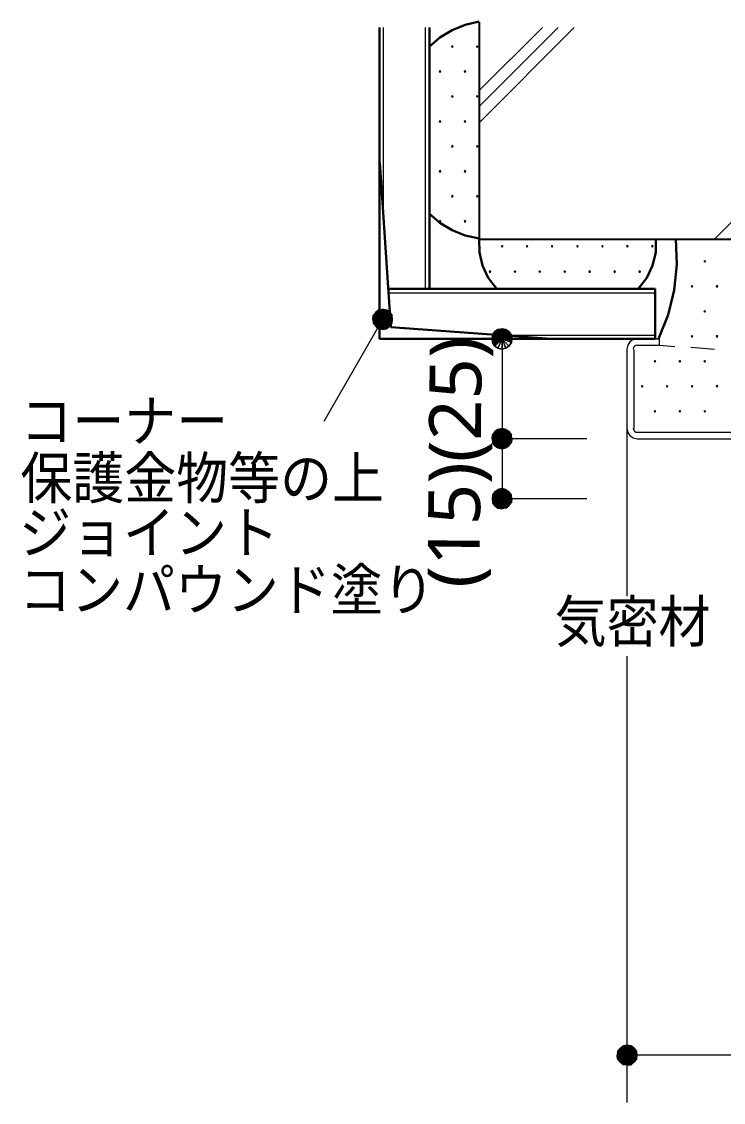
# Model space of a CAD drawing. Header units: millimetres. Extents: x 0 to 420, y 0 to 297.
# Drawn here: x 112.4 to 147.5, y 99.7 to 153.7 of the extents above; entities that cross this region are included whole.
import ezdxf
from ezdxf.enums import TextEntityAlignment as Align

# ---------------------------------------------------------------- set-up
doc = ezdxf.new("R2010")
doc.units = ezdxf.units.MM
doc.styles.add('kst32b', font='NotoSansJP-Variable.ttf')

msp = doc.modelspace()

# ---------------------------------------------------------------- hatches: boundary and pattern name
for points in [[(133.921, 152.527), (133.9, 152.506), (133.879, 152.485), (133.9, 152.463), (133.921, 152.442), (133.943, 152.463), (133.964, 152.485), (133.943, 152.506), (133.921, 152.527)], [(135.17, 152.527), (135.149, 152.506), (135.128, 152.485), (135.149, 152.463), (135.17, 152.442), (135.192, 152.463), (135.213, 152.485), (135.192, 152.506), (135.17, 152.527)], [(133.308, 151.278), (133.287, 151.257), (133.265, 151.236), (133.287, 151.215), (133.308, 151.193), (133.329, 151.215), (133.35, 151.236), (133.329, 151.257), (133.308, 151.278)], [(134.557, 151.278), (134.535, 151.257), (134.514, 151.236), (134.535, 151.215), (134.557, 151.193), (134.578, 151.215), (134.599, 151.236), (134.578, 151.257), (134.557, 151.278)], [(133.921, 150.029), (133.9, 150.008), (133.879, 149.987), (133.9, 149.966), (133.921, 149.945), (133.943, 149.966), (133.964, 149.987), (133.943, 150.008), (133.921, 150.029)], [(135.17, 150.029), (135.149, 150.008), (135.128, 149.987), (135.149, 149.966), (135.17, 149.945), (135.192, 149.966), (135.213, 149.987), (135.192, 150.008), (135.17, 150.029)], [(133.308, 148.78), (133.287, 148.759), (133.265, 148.738), (133.287, 148.717), (133.308, 148.696), (133.329, 148.717), (133.35, 148.738), (133.329, 148.759), (133.308, 148.78)], [(134.557, 148.78), (134.535, 148.759), (134.514, 148.738), (134.535, 148.717), (134.557, 148.696), (134.578, 148.717), (134.599, 148.738), (134.578, 148.759), (134.557, 148.78)], [(133.921, 147.532), (133.9, 147.51), (133.879, 147.489), (133.9, 147.468), (133.921, 147.447), (133.943, 147.468), (133.964, 147.489), (133.943, 147.51), (133.921, 147.532)], [(135.17, 147.532), (135.149, 147.51), (135.128, 147.489), (135.149, 147.468), (135.17, 147.447), (135.192, 147.468), (135.213, 147.489), (135.192, 147.51), (135.17, 147.532)], [(133.308, 146.283), (133.287, 146.262), (133.265, 146.24), (133.287, 146.219), (133.308, 146.198), (133.329, 146.219), (133.35, 146.24), (133.329, 146.262), (133.308, 146.283)], [(134.557, 146.283), (134.535, 146.262), (134.514, 146.24), (134.535, 146.219), (134.557, 146.198), (134.578, 146.219), (134.599, 146.24), (134.578, 146.262), (134.557, 146.283)], [(133.921, 145.034), (133.9, 145.013), (133.879, 144.992), (133.9, 144.971), (133.921, 144.949), (133.943, 144.971), (133.964, 144.992), (133.943, 145.013), (133.921, 145.034)], [(135.17, 145.034), (135.149, 145.013), (135.128, 144.992), (135.149, 144.971), (135.17, 144.949), (135.192, 144.971), (135.213, 144.992), (135.192, 145.013), (135.17, 145.034)], [(133.308, 143.785), (133.287, 143.764), (133.265, 143.743), (133.287, 143.722), (133.308, 143.7), (133.329, 143.722), (133.35, 143.743), (133.329, 143.764), (133.308, 143.785)], [(134.557, 143.785), (134.535, 143.764), (134.514, 143.743), (134.535, 143.722), (134.557, 143.7), (134.578, 143.722), (134.599, 143.743), (134.578, 143.764), (134.557, 143.785)], [(136.419, 142.536), (136.398, 142.515), (136.377, 142.494), (136.398, 142.473), (136.419, 142.452), (136.44, 142.473), (136.462, 142.494), (136.44, 142.515), (136.419, 142.536)], [(137.668, 142.536), (137.647, 142.515), (137.626, 142.494), (137.647, 142.473), (137.668, 142.452), (137.689, 142.473), (137.71, 142.494), (137.689, 142.515), (137.668, 142.536)], [(138.917, 142.536), (138.896, 142.515), (138.875, 142.494), (138.896, 142.473), (138.917, 142.452), (138.938, 142.473), (138.959, 142.494), (138.938, 142.515), (138.917, 142.536)], [(140.187, 142.536), (140.166, 142.515), (140.145, 142.494), (140.166, 142.473), (140.187, 142.452), (140.208, 142.473), (140.229, 142.494), (140.208, 142.515), (140.187, 142.536)], [(141.436, 142.536), (141.415, 142.515), (141.393, 142.494), (141.415, 142.473), (141.436, 142.452), (141.457, 142.473), (141.478, 142.494), (141.457, 142.515), (141.436, 142.536)], [(142.685, 142.536), (142.663, 142.515), (142.642, 142.494), (142.663, 142.473), (142.685, 142.452), (142.706, 142.473), (142.727, 142.494), (142.706, 142.515), (142.685, 142.536)], [(143.933, 142.536), (143.912, 142.515), (143.891, 142.494), (143.912, 142.473), (143.933, 142.452), (143.954, 142.473), (143.976, 142.494), (143.954, 142.515), (143.933, 142.536)], [(146.558, 141.774), (146.537, 141.753), (146.516, 141.732), (146.537, 141.711), (146.558, 141.69), (146.579, 141.711), (146.6, 141.732), (146.579, 141.753), (146.558, 141.774)], [(135.805, 141.266), (135.784, 141.245), (135.763, 141.224), (135.784, 141.203), (135.805, 141.182), (135.827, 141.203), (135.848, 141.224), (135.827, 141.245), (135.805, 141.266)], [(137.054, 141.266), (137.033, 141.245), (137.012, 141.224), (137.033, 141.203), (137.054, 141.182), (137.075, 141.203), (137.096, 141.224), (137.075, 141.245), (137.054, 141.266)], [(138.303, 141.266), (138.282, 141.245), (138.261, 141.224), (138.282, 141.203), (138.303, 141.182), (138.324, 141.203), (138.345, 141.224), (138.324, 141.245), (138.303, 141.266)], [(139.552, 141.266), (139.531, 141.245), (139.51, 141.224), (139.531, 141.203), (139.552, 141.182), (139.573, 141.203), (139.594, 141.224), (139.573, 141.245), (139.552, 141.266)], [(140.801, 141.266), (140.779, 141.245), (140.758, 141.224), (140.779, 141.203), (140.801, 141.182), (140.822, 141.203), (140.843, 141.224), (140.822, 141.245), (140.801, 141.266)], [(142.05, 141.266), (142.028, 141.245), (142.007, 141.224), (142.028, 141.203), (142.05, 141.182), (142.071, 141.203), (142.092, 141.224), (142.071, 141.245), (142.05, 141.266)], [(143.298, 141.266), (143.277, 141.245), (143.256, 141.224), (143.277, 141.203), (143.298, 141.182), (143.32, 141.203), (143.341, 141.224), (143.32, 141.245), (143.298, 141.266)], [(145.923, 140.525), (145.902, 140.504), (145.881, 140.483), (145.902, 140.462), (145.923, 140.441), (145.944, 140.462), (145.965, 140.483), (145.944, 140.504), (145.923, 140.525)], [(147.172, 140.525), (147.151, 140.504), (147.129, 140.483), (147.151, 140.462), (147.172, 140.441), (147.193, 140.462), (147.214, 140.483), (147.193, 140.504), (147.172, 140.525)], [(146.558, 139.277), (146.537, 139.255), (146.516, 139.234), (146.537, 139.213), (146.558, 139.192), (146.579, 139.213), (146.6, 139.234), (146.579, 139.255), (146.558, 139.277)], [(130.916, 138.642), (130.937, 138.832), (130.429, 138.832), (130.916, 138.642)], [(145.923, 138.028), (145.902, 138.007), (145.881, 137.985), (145.902, 137.964), (145.923, 137.943), (145.944, 137.964), (145.965, 137.985), (145.944, 138.007), (145.923, 138.028)], [(147.172, 138.028), (147.151, 138.007), (147.129, 137.985), (147.151, 137.964), (147.172, 137.943), (147.193, 137.964), (147.214, 137.985), (147.193, 138.007), (147.172, 138.028)], [(136.885, 137.668), (136.906, 137.858), (136.419, 137.858), (136.885, 137.668)], [(144.06, 136.779), (144.039, 136.758), (144.018, 136.737), (144.039, 136.715), (144.06, 136.694), (144.082, 136.715), (144.103, 136.737), (144.082, 136.758), (144.06, 136.779)], [(145.309, 136.779), (145.288, 136.758), (145.267, 136.737), (145.288, 136.715), (145.309, 136.694), (145.33, 136.715), (145.352, 136.737), (145.33, 136.758), (145.309, 136.779)], [(146.558, 136.779), (146.537, 136.758), (146.516, 136.737), (146.537, 136.715), (146.558, 136.694), (146.579, 136.715), (146.6, 136.737), (146.579, 136.758), (146.558, 136.779)], [(143.425, 135.53), (143.404, 135.509), (143.383, 135.488), (143.404, 135.467), (143.425, 135.446), (143.446, 135.467), (143.468, 135.488), (143.446, 135.509), (143.425, 135.53)], [(144.674, 135.53), (144.653, 135.509), (144.632, 135.488), (144.653, 135.467), (144.674, 135.446), (144.695, 135.467), (144.717, 135.488), (144.695, 135.509), (144.674, 135.53)], [(145.923, 135.53), (145.902, 135.509), (145.881, 135.488), (145.902, 135.467), (145.923, 135.446), (145.944, 135.467), (145.965, 135.488), (145.944, 135.509), (145.923, 135.53)], [(147.172, 135.53), (147.151, 135.509), (147.129, 135.488), (147.151, 135.467), (147.172, 135.446), (147.193, 135.467), (147.214, 135.488), (147.193, 135.509), (147.172, 135.53)], [(144.06, 134.281), (144.039, 134.26), (144.018, 134.239), (144.039, 134.218), (144.06, 134.197), (144.082, 134.218), (144.103, 134.239), (144.082, 134.26), (144.06, 134.281)], [(145.309, 134.281), (145.288, 134.26), (145.267, 134.239), (145.288, 134.218), (145.309, 134.197), (145.33, 134.218), (145.352, 134.239), (145.33, 134.26), (145.309, 134.281)], [(146.558, 134.281), (146.537, 134.26), (146.516, 134.239), (146.537, 134.218), (146.558, 134.197), (146.579, 134.218), (146.6, 134.239), (146.579, 134.26), (146.558, 134.281)], [(135.932, 133.054), (135.911, 132.863), (136.419, 132.863), (135.932, 133.054)], [(136.885, 132.673), (136.906, 132.863), (136.419, 132.863), (136.885, 132.673)], [(135.932, 130.048), (135.911, 129.858), (136.419, 129.858), (135.932, 130.048)], [(142.875, 102.489), (142.663, 102.51), (142.663, 102.023), (142.875, 102.489)]]:
    msp.add_hatch(color=7).paths.add_polyline_path(points)
h = msp.add_hatch(color=7)
h.paths.add_polyline_path([(130.09, 139.192), (129.963, 139.023), (130.429, 138.832), (130.09, 139.192)])
h.paths.add_polyline_path([(129.963, 139.023), (130.429, 138.832), (129.942, 138.832), (129.963, 139.023)])
h.paths.add_polyline_path([(130.429, 138.832), (129.942, 138.832), (129.963, 138.642), (130.429, 138.832)])
h = msp.add_hatch(color=7)
h.paths.add_polyline_path([(130.641, 139.298), (130.429, 139.34), (130.429, 138.832), (130.641, 139.298)])
h.paths.add_polyline_path([(130.429, 139.34), (130.429, 138.832), (130.238, 139.298), (130.429, 139.34)])
h.paths.add_polyline_path([(130.429, 138.832), (130.238, 139.298), (130.09, 139.192), (130.429, 138.832)])
h = msp.add_hatch(color=7)
h.paths.add_polyline_path([(130.937, 138.832), (130.916, 139.023), (130.429, 138.832), (130.937, 138.832)])
h.paths.add_polyline_path([(130.916, 139.023), (130.429, 138.832), (130.789, 139.192), (130.916, 139.023)])
h.paths.add_polyline_path([(130.429, 138.832), (130.789, 139.192), (130.641, 139.298), (130.429, 138.832)])
h = msp.add_hatch(color=7)
h.paths.add_polyline_path([(129.963, 138.642), (130.09, 138.472), (130.429, 138.832), (129.963, 138.642)])
h.paths.add_polyline_path([(130.09, 138.472), (130.429, 138.832), (130.238, 138.367), (130.09, 138.472)])
h.paths.add_polyline_path([(130.429, 138.832), (130.238, 138.367), (130.429, 138.324), (130.429, 138.832)])
h = msp.add_hatch(color=7)
h.paths.add_polyline_path([(130.429, 138.324), (130.641, 138.367), (130.429, 138.832), (130.429, 138.324)])
h.paths.add_polyline_path([(130.641, 138.367), (130.429, 138.832), (130.789, 138.472), (130.641, 138.367)])
h.paths.add_polyline_path([(130.429, 138.832), (130.789, 138.472), (130.916, 138.642), (130.429, 138.832)])
h = msp.add_hatch(color=7)
h.paths.add_polyline_path([(136.208, 138.324), (136.059, 138.218), (136.419, 137.858), (136.208, 138.324)])
h.paths.add_polyline_path([(136.059, 138.218), (136.419, 137.858), (135.932, 138.049), (136.059, 138.218)])
h.paths.add_polyline_path([(136.419, 137.858), (135.932, 138.049), (135.911, 137.858), (136.419, 137.858)])
h = msp.add_hatch(color=7)
h.paths.add_polyline_path([(136.059, 138.218), (135.932, 138.049), (136.419, 137.858), (136.059, 138.218)])
h.paths.add_polyline_path([(135.932, 138.049), (136.419, 137.858), (135.911, 137.858), (135.932, 138.049)])
h.paths.add_polyline_path([(136.419, 137.858), (135.911, 137.858), (135.932, 137.668), (136.419, 137.858)])
h = msp.add_hatch(color=7)
h.paths.add_polyline_path([(136.059, 138.218), (135.932, 138.049), (136.419, 137.858), (136.059, 138.218)])
h.paths.add_polyline_path([(135.932, 138.049), (136.419, 137.858), (135.911, 137.858), (135.932, 138.049)])
h.paths.add_polyline_path([(136.419, 137.858), (135.911, 137.858), (135.932, 137.668), (136.419, 137.858)])
h = msp.add_hatch(color=7)
h.paths.add_polyline_path([(135.932, 138.049), (135.911, 137.858), (136.419, 137.858), (135.932, 138.049)])
h.paths.add_polyline_path([(135.911, 137.858), (136.419, 137.858), (135.932, 137.668), (135.911, 137.858)])
h.paths.add_polyline_path([(136.419, 137.858), (135.932, 137.668), (136.059, 137.499), (136.419, 137.858)])
h = msp.add_hatch(color=7)
h.paths.add_polyline_path([(136.419, 138.367), (136.208, 138.324), (136.419, 137.858), (136.419, 138.367)])
h.paths.add_polyline_path([(136.208, 138.324), (136.419, 137.858), (136.059, 138.218), (136.208, 138.324)])
h.paths.add_polyline_path([(136.419, 137.858), (136.059, 138.218), (135.932, 138.049), (136.419, 137.858)])
h = msp.add_hatch(color=7)
h.paths.add_polyline_path([(136.61, 138.324), (136.419, 138.367), (136.419, 137.858), (136.61, 138.324)])
h.paths.add_polyline_path([(136.419, 138.367), (136.419, 137.858), (136.208, 138.324), (136.419, 138.367)])
h.paths.add_polyline_path([(136.419, 137.858), (136.208, 138.324), (136.059, 138.218), (136.419, 137.858)])
h = msp.add_hatch(color=7)
h.paths.add_polyline_path([(136.61, 138.324), (136.419, 138.367), (136.419, 137.858), (136.61, 138.324)])
h.paths.add_polyline_path([(136.419, 138.367), (136.419, 137.858), (136.208, 138.324), (136.419, 138.367)])
h.paths.add_polyline_path([(136.419, 137.858), (136.208, 138.324), (136.059, 138.218), (136.419, 137.858)])
h = msp.add_hatch(color=7)
h.paths.add_polyline_path([(136.758, 138.218), (136.61, 138.324), (136.419, 137.858), (136.758, 138.218)])
h.paths.add_polyline_path([(136.61, 138.324), (136.419, 137.858), (136.419, 138.367), (136.61, 138.324)])
h.paths.add_polyline_path([(136.419, 137.858), (136.419, 138.367), (136.208, 138.324), (136.419, 137.858)])
h = msp.add_hatch(color=7)
h.paths.add_polyline_path([(136.885, 138.049), (136.758, 138.218), (136.419, 137.858), (136.885, 138.049)])
h.paths.add_polyline_path([(136.758, 138.218), (136.419, 137.858), (136.61, 138.324), (136.758, 138.218)])
h.paths.add_polyline_path([(136.419, 137.858), (136.61, 138.324), (136.419, 138.367), (136.419, 137.858)])
h = msp.add_hatch(color=7)
h.paths.add_polyline_path([(136.906, 137.858), (136.885, 138.049), (136.419, 137.858), (136.906, 137.858)])
h.paths.add_polyline_path([(136.885, 138.049), (136.419, 137.858), (136.758, 138.218), (136.885, 138.049)])
h.paths.add_polyline_path([(136.419, 137.858), (136.758, 138.218), (136.61, 138.324), (136.419, 137.858)])
h = msp.add_hatch(color=7)
h.paths.add_polyline_path([(136.906, 137.858), (136.885, 138.049), (136.419, 137.858), (136.906, 137.858)])
h.paths.add_polyline_path([(136.885, 138.049), (136.419, 137.858), (136.758, 138.218), (136.885, 138.049)])
h.paths.add_polyline_path([(136.419, 137.858), (136.758, 138.218), (136.61, 138.324), (136.419, 137.858)])
h = msp.add_hatch(color=7)
h.paths.add_polyline_path([(136.885, 137.668), (136.906, 137.858), (136.419, 137.858), (136.885, 137.668)])
h.paths.add_polyline_path([(136.906, 137.858), (136.419, 137.858), (136.885, 138.049), (136.906, 137.858)])
h.paths.add_polyline_path([(136.419, 137.858), (136.885, 138.049), (136.758, 138.218), (136.419, 137.858)])
h = msp.add_hatch(color=7)
h.paths.add_polyline_path([(136.758, 137.499), (136.885, 137.668), (136.419, 137.858), (136.758, 137.499)])
h.paths.add_polyline_path([(136.885, 137.668), (136.419, 137.858), (136.906, 137.858), (136.885, 137.668)])
h.paths.add_polyline_path([(136.419, 137.858), (136.906, 137.858), (136.885, 138.049), (136.419, 137.858)])
h = msp.add_hatch(color=7)
h.paths.add_polyline_path([(135.911, 137.858), (135.932, 137.668), (136.419, 137.858), (135.911, 137.858)])
h.paths.add_polyline_path([(135.932, 137.668), (136.419, 137.858), (136.059, 137.499), (135.932, 137.668)])
h.paths.add_polyline_path([(136.419, 137.858), (136.059, 137.499), (136.208, 137.393), (136.419, 137.858)])
h = msp.add_hatch(color=7)
h.paths.add_polyline_path([(135.932, 137.668), (136.059, 137.499), (136.419, 137.858), (135.932, 137.668)])
h.paths.add_polyline_path([(136.059, 137.499), (136.419, 137.858), (136.208, 137.393), (136.059, 137.499)])
h.paths.add_polyline_path([(136.419, 137.858), (136.208, 137.393), (136.419, 137.35), (136.419, 137.858)])
h = msp.add_hatch(color=7)
h.paths.add_polyline_path([(135.932, 137.668), (136.059, 137.499), (136.419, 137.858), (135.932, 137.668)])
h.paths.add_polyline_path([(136.059, 137.499), (136.419, 137.858), (136.208, 137.393), (136.059, 137.499)])
h.paths.add_polyline_path([(136.419, 137.858), (136.208, 137.393), (136.419, 137.35), (136.419, 137.858)])
h = msp.add_hatch(color=7)
h.paths.add_polyline_path([(136.059, 137.499), (136.208, 137.393), (136.419, 137.858), (136.059, 137.499)])
h.paths.add_polyline_path([(136.208, 137.393), (136.419, 137.858), (136.419, 137.35), (136.208, 137.393)])
h.paths.add_polyline_path([(136.419, 137.858), (136.419, 137.35), (136.61, 137.393), (136.419, 137.858)])
h = msp.add_hatch(color=7)
h.paths.add_polyline_path([(136.208, 137.393), (136.419, 137.35), (136.419, 137.858), (136.208, 137.393)])
h.paths.add_polyline_path([(136.419, 137.35), (136.419, 137.858), (136.61, 137.393), (136.419, 137.35)])
h.paths.add_polyline_path([(136.419, 137.858), (136.61, 137.393), (136.758, 137.499), (136.419, 137.858)])
h = msp.add_hatch(color=7)
h.paths.add_polyline_path([(136.61, 137.393), (136.758, 137.499), (136.419, 137.858), (136.61, 137.393)])
h.paths.add_polyline_path([(136.758, 137.499), (136.419, 137.858), (136.885, 137.668), (136.758, 137.499)])
h.paths.add_polyline_path([(136.419, 137.858), (136.885, 137.668), (136.906, 137.858), (136.419, 137.858)])
h = msp.add_hatch(color=7)
h.paths.add_polyline_path([(136.419, 137.35), (136.61, 137.393), (136.419, 137.858), (136.419, 137.35)])
h.paths.add_polyline_path([(136.61, 137.393), (136.419, 137.858), (136.758, 137.499), (136.61, 137.393)])
h.paths.add_polyline_path([(136.419, 137.858), (136.758, 137.499), (136.885, 137.668), (136.419, 137.858)])
h = msp.add_hatch(color=7)
h.paths.add_polyline_path([(136.419, 137.35), (136.61, 137.393), (136.419, 137.858), (136.419, 137.35)])
h.paths.add_polyline_path([(136.61, 137.393), (136.419, 137.858), (136.758, 137.499), (136.61, 137.393)])
h.paths.add_polyline_path([(136.419, 137.858), (136.758, 137.499), (136.885, 137.668), (136.419, 137.858)])
h = msp.add_hatch(color=7)
h.paths.add_polyline_path([(136.059, 133.223), (135.932, 133.054), (136.419, 132.863), (136.059, 133.223)])
h.paths.add_polyline_path([(135.932, 133.054), (136.419, 132.863), (135.911, 132.863), (135.932, 133.054)])
h.paths.add_polyline_path([(136.419, 132.863), (135.911, 132.863), (135.932, 132.673), (136.419, 132.863)])
h = msp.add_hatch(color=7)
h.paths.add_polyline_path([(136.419, 133.371), (136.208, 133.329), (136.419, 132.863), (136.419, 133.371)])
h.paths.add_polyline_path([(136.208, 133.329), (136.419, 132.863), (136.059, 133.223), (136.208, 133.329)])
h.paths.add_polyline_path([(136.419, 132.863), (136.059, 133.223), (135.932, 133.054), (136.419, 132.863)])
h = msp.add_hatch(color=7)
h.paths.add_polyline_path([(136.61, 133.329), (136.419, 133.371), (136.419, 132.863), (136.61, 133.329)])
h.paths.add_polyline_path([(136.419, 133.371), (136.419, 132.863), (136.208, 133.329), (136.419, 133.371)])
h.paths.add_polyline_path([(136.419, 132.863), (136.208, 133.329), (136.059, 133.223), (136.419, 132.863)])
h = msp.add_hatch(color=7)
h.paths.add_polyline_path([(136.885, 133.054), (136.758, 133.223), (136.419, 132.863), (136.885, 133.054)])
h.paths.add_polyline_path([(136.758, 133.223), (136.419, 132.863), (136.61, 133.329), (136.758, 133.223)])
h.paths.add_polyline_path([(136.419, 132.863), (136.61, 133.329), (136.419, 133.371), (136.419, 132.863)])
h = msp.add_hatch(color=7)
h.paths.add_polyline_path([(136.906, 132.863), (136.885, 133.054), (136.419, 132.863), (136.906, 132.863)])
h.paths.add_polyline_path([(136.885, 133.054), (136.419, 132.863), (136.758, 133.223), (136.885, 133.054)])
h.paths.add_polyline_path([(136.419, 132.863), (136.758, 133.223), (136.61, 133.329), (136.419, 132.863)])
h = msp.add_hatch(color=7)
h.paths.add_polyline_path([(136.758, 132.503), (136.885, 132.673), (136.419, 132.863), (136.758, 132.503)])
h.paths.add_polyline_path([(136.885, 132.673), (136.419, 132.863), (136.906, 132.863), (136.885, 132.673)])
h.paths.add_polyline_path([(136.419, 132.863), (136.906, 132.863), (136.885, 133.054), (136.419, 132.863)])
h = msp.add_hatch(color=7)
h.paths.add_polyline_path([(135.911, 132.863), (135.932, 132.673), (136.419, 132.863), (135.911, 132.863)])
h.paths.add_polyline_path([(135.932, 132.673), (136.419, 132.863), (136.059, 132.503), (135.932, 132.673)])
h.paths.add_polyline_path([(136.419, 132.863), (136.059, 132.503), (136.208, 132.397), (136.419, 132.863)])
h = msp.add_hatch(color=7)
h.paths.add_polyline_path([(135.932, 132.673), (136.059, 132.503), (136.419, 132.863), (135.932, 132.673)])
h.paths.add_polyline_path([(136.059, 132.503), (136.419, 132.863), (136.208, 132.397), (136.059, 132.503)])
h.paths.add_polyline_path([(136.419, 132.863), (136.208, 132.397), (136.419, 132.355), (136.419, 132.863)])
h = msp.add_hatch(color=7)
h.paths.add_polyline_path([(136.208, 132.397), (136.419, 132.355), (136.419, 132.863), (136.208, 132.397)])
h.paths.add_polyline_path([(136.419, 132.355), (136.419, 132.863), (136.61, 132.397), (136.419, 132.355)])
h.paths.add_polyline_path([(136.419, 132.863), (136.61, 132.397), (136.758, 132.503), (136.419, 132.863)])
h = msp.add_hatch(color=7)
h.paths.add_polyline_path([(136.419, 132.355), (136.61, 132.397), (136.419, 132.863), (136.419, 132.355)])
h.paths.add_polyline_path([(136.61, 132.397), (136.419, 132.863), (136.758, 132.503), (136.61, 132.397)])
h.paths.add_polyline_path([(136.419, 132.863), (136.758, 132.503), (136.885, 132.673), (136.419, 132.863)])
h = msp.add_hatch(color=7)
h.paths.add_polyline_path([(136.419, 130.365), (136.208, 130.323), (136.419, 129.858), (136.419, 130.365)])
h.paths.add_polyline_path([(136.208, 130.323), (136.419, 129.858), (136.059, 130.217), (136.208, 130.323)])
h.paths.add_polyline_path([(136.419, 129.858), (136.059, 130.217), (135.932, 130.048), (136.419, 129.858)])
h = msp.add_hatch(color=7)
h.paths.add_polyline_path([(136.885, 130.048), (136.758, 130.217), (136.419, 129.858), (136.885, 130.048)])
h.paths.add_polyline_path([(136.758, 130.217), (136.419, 129.858), (136.61, 130.323), (136.758, 130.217)])
h.paths.add_polyline_path([(136.419, 129.858), (136.61, 130.323), (136.419, 130.365), (136.419, 129.858)])
h = msp.add_hatch(color=7)
h.paths.add_polyline_path([(135.911, 129.858), (135.932, 129.667), (136.419, 129.858), (135.911, 129.858)])
h.paths.add_polyline_path([(135.932, 129.667), (136.419, 129.858), (136.059, 129.498), (135.932, 129.667)])
h.paths.add_polyline_path([(136.419, 129.858), (136.059, 129.498), (136.208, 129.392), (136.419, 129.858)])
h = msp.add_hatch(color=7)
h.paths.add_polyline_path([(136.208, 129.392), (136.419, 129.35), (136.419, 129.858), (136.208, 129.392)])
h.paths.add_polyline_path([(136.419, 129.35), (136.419, 129.858), (136.61, 129.392), (136.419, 129.35)])
h.paths.add_polyline_path([(136.419, 129.858), (136.61, 129.392), (136.758, 129.498), (136.419, 129.858)])
h = msp.add_hatch(color=7)
h.paths.add_polyline_path([(136.758, 129.498), (136.885, 129.667), (136.419, 129.858), (136.758, 129.498)])
h.paths.add_polyline_path([(136.885, 129.667), (136.419, 129.858), (136.906, 129.858), (136.885, 129.667)])
h.paths.add_polyline_path([(136.419, 129.858), (136.906, 129.858), (136.885, 130.048), (136.419, 129.858)])
h = msp.add_hatch(color=7)
h.paths.add_polyline_path([(142.198, 102.214), (142.177, 102.023), (142.663, 102.023), (142.198, 102.214)])
h.paths.add_polyline_path([(142.177, 102.023), (142.663, 102.023), (142.198, 101.812), (142.177, 102.023)])
h.paths.add_polyline_path([(142.663, 102.023), (142.198, 101.812), (142.325, 101.663), (142.663, 102.023)])
h = msp.add_hatch(color=7)
h.paths.add_polyline_path([(142.663, 102.51), (142.473, 102.489), (142.663, 102.023), (142.663, 102.51)])
h.paths.add_polyline_path([(142.473, 102.489), (142.663, 102.023), (142.325, 102.362), (142.473, 102.489)])
h.paths.add_polyline_path([(142.663, 102.023), (142.325, 102.362), (142.198, 102.214), (142.663, 102.023)])
h = msp.add_hatch(color=7)
h.paths.add_polyline_path([(143.171, 102.023), (143.15, 102.214), (142.663, 102.023), (143.171, 102.023)])
h.paths.add_polyline_path([(143.15, 102.214), (142.663, 102.023), (143.023, 102.362), (143.15, 102.214)])
h.paths.add_polyline_path([(142.663, 102.023), (143.023, 102.362), (142.875, 102.489), (142.663, 102.023)])
h = msp.add_hatch(color=7)
h.paths.add_polyline_path([(142.325, 101.663), (142.473, 101.537), (142.663, 102.023), (142.325, 101.663)])
h.paths.add_polyline_path([(142.473, 101.537), (142.663, 102.023), (142.663, 101.515), (142.473, 101.537)])
h.paths.add_polyline_path([(142.663, 102.023), (142.663, 101.515), (142.875, 101.537), (142.663, 102.023)])
h = msp.add_hatch(color=7)
h.paths.add_polyline_path([(142.875, 101.537), (143.023, 101.663), (142.663, 102.023), (142.875, 101.537)])
h.paths.add_polyline_path([(143.023, 101.663), (142.663, 102.023), (143.15, 101.812), (143.023, 101.663)])
h.paths.add_polyline_path([(142.663, 102.023), (143.15, 101.812), (143.171, 102.023), (142.663, 102.023)])

# ---------------------------------------------------------------- linework, layer by layer
at = {"lineweight": 30}
for points in [[(135.262, 153.732), (134.566, 153.575), (133.909, 153.309), (133.304, 152.941), (132.762, 152.477)], [(130.281, 153.437), (130.281, 137.858)], [(132.779, 153.437), (132.779, 140.356)], [(130.302, 146.664), (130.852, 138.451), (139.086, 137.837)], [(132.762, 144.131), (133.304, 143.667), (133.909, 143.299), (134.566, 143.034), (135.262, 142.876)], [(135.269, 142.869), (135.278, 142.186), (135.431, 141.528), (135.72, 140.917), (136.137, 140.376)], [(143.242, 140.376), (143.659, 140.917), (143.948, 141.528), (144.101, 142.186), (144.109, 142.869)], [(144.246, 137.865), (144.722, 139.058), (145.027, 140.301), (145.156, 141.574), (145.108, 142.858)], [(130.725, 140.356), (144.082, 140.356)], [(144.082, 137.858), (144.082, 140.356)], [(130.281, 137.858), (144.082, 137.858)]]:
    msp.add_lwpolyline(points, dxfattribs=at)
at = {"lineweight": 25}
for points in [[(135.276, 153.712), (135.276, 142.854)], [(135.276, 142.854), (159.279, 142.854)]]:
    msp.add_lwpolyline(points, dxfattribs=at)
at = {"lineweight": 13}
for points in [[(130.471, 153.437), (130.471, 144.081)], [(132.567, 153.437), (132.567, 140.356)], [(135.276, 148.675), (140.018, 153.437)], [(135.276, 149.479), (139.213, 153.437)], [(135.276, 150.283), (138.43, 153.437)], [(147.045, 142.854), (157.628, 153.437)], [(130.746, 140.166), (144.082, 140.166)], [(130.429, 138.832), (127.487, 133.731)], [(136.08, 138.049), (144.082, 138.049)], [(136.419, 137.858), (136.419, 132.863), (136.419, 129.858)], [(143.182, 137.858), (142.98, 137.818), (142.815, 137.707), (142.704, 137.542), (142.663, 137.34)], [(143.182, 137.541), (143.104, 137.525), (143.04, 137.482), (142.997, 137.418), (142.981, 137.34)], [(143.193, 137.858), (144.272, 137.858), (144.272, 137.541)], [(143.193, 137.541), (144.272, 137.541)], [(144.272, 137.541), (145.055, 137.477)], [(145.86, 137.435), (147.045, 137.35)], [(142.663, 137.329), (142.663, 133.371)], [(143.002, 137.329), (143.002, 133.371)], [(142.663, 133.382), (142.704, 133.18), (142.815, 133.015), (142.98, 132.904), (143.182, 132.863)], [(142.663, 133.371), (142.663, 124.989)], [(142.981, 133.382), (142.997, 133.303), (143.04, 133.24), (143.104, 133.196), (143.182, 133.181)], [(143.193, 133.181), (151.067, 133.181)], [(140.653, 132.863), (136.419, 132.863)], [(143.193, 132.863), (151.067, 132.863)], [(140.653, 129.858), (136.419, 129.858)], [(142.663, 121.983), (142.663, 99.653)], [(166.666, 102.023), (142.663, 102.023)]]:
    msp.add_lwpolyline(points, dxfattribs=at)
at = {"lineweight": 0}
for points in [[(133.921, 152.527), (133.9, 152.506), (133.879, 152.485), (133.9, 152.463), (133.921, 152.442), (133.943, 152.463), (133.964, 152.485), (133.943, 152.506)], [(135.17, 152.527), (135.149, 152.506), (135.128, 152.485), (135.149, 152.463), (135.17, 152.442), (135.192, 152.463), (135.213, 152.485), (135.192, 152.506)], [(133.308, 151.278), (133.287, 151.257), (133.265, 151.236), (133.287, 151.215), (133.308, 151.193), (133.329, 151.215), (133.35, 151.236), (133.329, 151.257)], [(134.557, 151.278), (134.535, 151.257), (134.514, 151.236), (134.535, 151.215), (134.557, 151.193), (134.578, 151.215), (134.599, 151.236), (134.578, 151.257)], [(133.921, 150.029), (133.9, 150.008), (133.879, 149.987), (133.9, 149.966), (133.921, 149.945), (133.943, 149.966), (133.964, 149.987), (133.943, 150.008)], [(135.17, 150.029), (135.149, 150.008), (135.128, 149.987), (135.149, 149.966), (135.17, 149.945), (135.192, 149.966), (135.213, 149.987), (135.192, 150.008)], [(133.308, 148.78), (133.287, 148.759), (133.265, 148.738), (133.287, 148.717), (133.308, 148.696), (133.329, 148.717), (133.35, 148.738), (133.329, 148.759)], [(134.557, 148.78), (134.535, 148.759), (134.514, 148.738), (134.535, 148.717), (134.557, 148.696), (134.578, 148.717), (134.599, 148.738), (134.578, 148.759)], [(133.921, 147.532), (133.9, 147.51), (133.879, 147.489), (133.9, 147.468), (133.921, 147.447), (133.943, 147.468), (133.964, 147.489), (133.943, 147.51)], [(135.17, 147.532), (135.149, 147.51), (135.128, 147.489), (135.149, 147.468), (135.17, 147.447), (135.192, 147.468), (135.213, 147.489), (135.192, 147.51)], [(133.308, 146.283), (133.287, 146.262), (133.265, 146.24), (133.287, 146.219), (133.308, 146.198), (133.329, 146.219), (133.35, 146.24), (133.329, 146.262)], [(134.557, 146.283), (134.535, 146.262), (134.514, 146.24), (134.535, 146.219), (134.557, 146.198), (134.578, 146.219), (134.599, 146.24), (134.578, 146.262)], [(133.921, 145.034), (133.9, 145.013), (133.879, 144.992), (133.9, 144.971), (133.921, 144.949), (133.943, 144.971), (133.964, 144.992), (133.943, 145.013)], [(135.17, 145.034), (135.149, 145.013), (135.128, 144.992), (135.149, 144.971), (135.17, 144.949), (135.192, 144.971), (135.213, 144.992), (135.192, 145.013)], [(133.308, 143.785), (133.287, 143.764), (133.265, 143.743), (133.287, 143.722), (133.308, 143.7), (133.329, 143.722), (133.35, 143.743), (133.329, 143.764)], [(134.557, 143.785), (134.535, 143.764), (134.514, 143.743), (134.535, 143.722), (134.557, 143.7), (134.578, 143.722), (134.599, 143.743), (134.578, 143.764)], [(136.419, 142.536), (136.398, 142.515), (136.377, 142.494), (136.398, 142.473), (136.419, 142.452), (136.44, 142.473), (136.462, 142.494), (136.44, 142.515)], [(137.668, 142.536), (137.647, 142.515), (137.626, 142.494), (137.647, 142.473), (137.668, 142.452), (137.689, 142.473), (137.71, 142.494), (137.689, 142.515)], [(138.917, 142.536), (138.896, 142.515), (138.875, 142.494), (138.896, 142.473), (138.917, 142.452), (138.938, 142.473), (138.959, 142.494), (138.938, 142.515)], [(140.187, 142.536), (140.166, 142.515), (140.145, 142.494), (140.166, 142.473), (140.187, 142.452), (140.208, 142.473), (140.229, 142.494), (140.208, 142.515)], [(141.436, 142.536), (141.415, 142.515), (141.393, 142.494), (141.415, 142.473), (141.436, 142.452), (141.457, 142.473), (141.478, 142.494), (141.457, 142.515)], [(142.685, 142.536), (142.663, 142.515), (142.642, 142.494), (142.663, 142.473), (142.685, 142.452), (142.706, 142.473), (142.727, 142.494), (142.706, 142.515)], [(143.933, 142.536), (143.912, 142.515), (143.891, 142.494), (143.912, 142.473), (143.933, 142.452), (143.954, 142.473), (143.976, 142.494), (143.954, 142.515)], [(146.558, 141.774), (146.537, 141.753), (146.516, 141.732), (146.537, 141.711), (146.558, 141.69), (146.579, 141.711), (146.6, 141.732), (146.579, 141.753)], [(135.805, 141.266), (135.784, 141.245), (135.763, 141.224), (135.784, 141.203), (135.805, 141.182), (135.827, 141.203), (135.848, 141.224), (135.827, 141.245)], [(137.054, 141.266), (137.033, 141.245), (137.012, 141.224), (137.033, 141.203), (137.054, 141.182), (137.075, 141.203), (137.096, 141.224), (137.075, 141.245)], [(138.303, 141.266), (138.282, 141.245), (138.261, 141.224), (138.282, 141.203), (138.303, 141.182), (138.324, 141.203), (138.345, 141.224), (138.324, 141.245)], [(139.552, 141.266), (139.531, 141.245), (139.51, 141.224), (139.531, 141.203), (139.552, 141.182), (139.573, 141.203), (139.594, 141.224), (139.573, 141.245)], [(140.801, 141.266), (140.779, 141.245), (140.758, 141.224), (140.779, 141.203), (140.801, 141.182), (140.822, 141.203), (140.843, 141.224), (140.822, 141.245)], [(142.05, 141.266), (142.028, 141.245), (142.007, 141.224), (142.028, 141.203), (142.05, 141.182), (142.071, 141.203), (142.092, 141.224), (142.071, 141.245)], [(143.298, 141.266), (143.277, 141.245), (143.256, 141.224), (143.277, 141.203), (143.298, 141.182), (143.32, 141.203), (143.341, 141.224), (143.32, 141.245)], [(145.923, 140.525), (145.902, 140.504), (145.881, 140.483), (145.902, 140.462), (145.923, 140.441), (145.944, 140.462), (145.965, 140.483), (145.944, 140.504)], [(147.172, 140.525), (147.151, 140.504), (147.129, 140.483), (147.151, 140.462), (147.172, 140.441), (147.193, 140.462), (147.214, 140.483), (147.193, 140.504)], [(129.963, 139.023), (130.429, 138.832), (129.942, 138.832)], [(130.09, 139.192), (129.963, 139.023), (130.429, 138.832)], [(130.429, 138.832), (130.238, 139.298), (130.09, 139.192)], [(130.429, 139.34), (130.429, 138.832), (130.238, 139.298)], [(130.641, 139.298), (130.429, 139.34), (130.429, 138.832)], [(130.429, 138.832), (130.789, 139.192), (130.641, 139.298)], [(130.916, 139.023), (130.429, 138.832), (130.789, 139.192)], [(130.937, 138.832), (130.916, 139.023), (130.429, 138.832)], [(146.558, 139.277), (146.537, 139.255), (146.516, 139.234), (146.537, 139.213), (146.558, 139.192), (146.579, 139.213), (146.6, 139.234), (146.579, 139.255)], [(130.429, 138.832), (129.942, 138.832), (129.963, 138.642)], [(129.963, 138.642), (130.09, 138.472), (130.429, 138.832)], [(130.09, 138.472), (130.429, 138.832), (130.238, 138.367)], [(130.429, 138.832), (130.238, 138.367), (130.429, 138.324)], [(130.429, 138.324), (130.641, 138.367), (130.429, 138.832)], [(130.641, 138.367), (130.429, 138.832), (130.789, 138.472)], [(130.429, 138.832), (130.789, 138.472), (130.916, 138.642)], [(130.916, 138.642), (130.937, 138.832), (130.429, 138.832)], [(135.932, 138.049), (135.911, 137.858), (136.419, 137.858)], [(135.932, 138.049), (136.419, 137.858), (135.911, 137.858)], [(136.419, 137.858), (135.932, 138.049), (135.911, 137.858)], [(135.932, 138.049), (136.419, 137.858), (135.911, 137.858)], [(136.419, 137.858), (136.059, 138.218), (135.932, 138.049)], [(136.059, 138.218), (135.932, 138.049), (136.419, 137.858)], [(136.059, 138.218), (136.419, 137.858), (135.932, 138.049)], [(136.059, 138.218), (135.932, 138.049), (136.419, 137.858)], [(136.208, 138.324), (136.419, 137.858), (136.059, 138.218)], [(136.419, 137.858), (136.208, 138.324), (136.059, 138.218)], [(136.208, 138.324), (136.059, 138.218), (136.419, 137.858)], [(136.419, 137.858), (136.208, 138.324), (136.059, 138.218)], [(136.419, 138.367), (136.208, 138.324), (136.419, 137.858)], [(136.419, 138.367), (136.419, 137.858), (136.208, 138.324)], [(136.419, 137.858), (136.419, 138.367), (136.208, 138.324)], [(136.419, 138.367), (136.419, 137.858), (136.208, 138.324)], [(136.419, 137.858), (136.61, 138.324), (136.419, 138.367)], [(136.61, 138.324), (136.419, 138.367), (136.419, 137.858)], [(136.61, 138.324), (136.419, 137.858), (136.419, 138.367)], [(136.61, 138.324), (136.419, 138.367), (136.419, 137.858)], [(136.758, 138.218), (136.419, 137.858), (136.61, 138.324)], [(136.419, 137.858), (136.758, 138.218), (136.61, 138.324)], [(136.758, 138.218), (136.61, 138.324), (136.419, 137.858)], [(136.419, 137.858), (136.758, 138.218), (136.61, 138.324)], [(136.885, 138.049), (136.758, 138.218), (136.419, 137.858)], [(136.885, 138.049), (136.419, 137.858), (136.758, 138.218)], [(136.419, 137.858), (136.885, 138.049), (136.758, 138.218)], [(136.885, 138.049), (136.419, 137.858), (136.758, 138.218)], [(136.419, 137.858), (136.906, 137.858), (136.885, 138.049)], [(136.906, 137.858), (136.885, 138.049), (136.419, 137.858)], [(136.906, 137.858), (136.419, 137.858), (136.885, 138.049)], [(136.906, 137.858), (136.885, 138.049), (136.419, 137.858)], [(145.923, 138.028), (145.902, 138.007), (145.881, 137.985), (145.902, 137.964), (145.923, 137.943), (145.944, 137.964), (145.965, 137.985), (145.944, 138.007)], [(147.172, 138.028), (147.151, 138.007), (147.129, 137.985), (147.151, 137.964), (147.172, 137.943), (147.193, 137.964), (147.214, 137.985), (147.193, 138.007)], [(135.911, 137.858), (135.932, 137.668), (136.419, 137.858)], [(135.911, 137.858), (136.419, 137.858), (135.932, 137.668)], [(136.419, 137.858), (135.911, 137.858), (135.932, 137.668)], [(136.419, 137.858), (135.911, 137.858), (135.932, 137.668)], [(135.932, 137.668), (136.419, 137.858), (136.059, 137.499)], [(136.419, 137.858), (135.932, 137.668), (136.059, 137.499)], [(135.932, 137.668), (136.059, 137.499), (136.419, 137.858)], [(135.932, 137.668), (136.059, 137.499), (136.419, 137.858)], [(136.419, 137.858), (136.059, 137.499), (136.208, 137.393)], [(136.059, 137.499), (136.208, 137.393), (136.419, 137.858)], [(136.059, 137.499), (136.419, 137.858), (136.208, 137.393)], [(136.059, 137.499), (136.419, 137.858), (136.208, 137.393)], [(136.208, 137.393), (136.419, 137.35), (136.419, 137.858)], [(136.208, 137.393), (136.419, 137.858), (136.419, 137.35)], [(136.419, 137.858), (136.208, 137.393), (136.419, 137.35)], [(136.419, 137.858), (136.208, 137.393), (136.419, 137.35)], [(136.419, 137.35), (136.419, 137.858), (136.61, 137.393)], [(136.419, 137.858), (136.61, 137.393), (136.758, 137.499)], [(136.758, 137.499), (136.885, 137.668), (136.419, 137.858)], [(136.885, 137.668), (136.419, 137.858), (136.906, 137.858)], [(136.419, 137.858), (136.419, 137.35), (136.61, 137.393)], [(136.61, 137.393), (136.758, 137.499), (136.419, 137.858)], [(136.758, 137.499), (136.419, 137.858), (136.885, 137.668)], [(136.419, 137.858), (136.885, 137.668), (136.906, 137.858)], [(136.419, 137.35), (136.61, 137.393), (136.419, 137.858)], [(136.61, 137.393), (136.419, 137.858), (136.758, 137.499)], [(136.419, 137.858), (136.758, 137.499), (136.885, 137.668)], [(136.885, 137.668), (136.906, 137.858), (136.419, 137.858)], [(136.419, 137.35), (136.61, 137.393), (136.419, 137.858)], [(136.61, 137.393), (136.419, 137.858), (136.758, 137.499)], [(136.419, 137.858), (136.758, 137.499), (136.885, 137.668)], [(136.885, 137.668), (136.906, 137.858), (136.419, 137.858)], [(144.06, 136.779), (144.039, 136.758), (144.018, 136.737), (144.039, 136.715), (144.06, 136.694), (144.082, 136.715), (144.103, 136.737), (144.082, 136.758)], [(145.309, 136.779), (145.288, 136.758), (145.267, 136.737), (145.288, 136.715), (145.309, 136.694), (145.33, 136.715), (145.352, 136.737), (145.33, 136.758)], [(146.558, 136.779), (146.537, 136.758), (146.516, 136.737), (146.537, 136.715), (146.558, 136.694), (146.579, 136.715), (146.6, 136.737), (146.579, 136.758)], [(143.425, 135.53), (143.404, 135.509), (143.383, 135.488), (143.404, 135.467), (143.425, 135.446), (143.446, 135.467), (143.468, 135.488), (143.446, 135.509)], [(144.674, 135.53), (144.653, 135.509), (144.632, 135.488), (144.653, 135.467), (144.674, 135.446), (144.695, 135.467), (144.717, 135.488), (144.695, 135.509)], [(145.923, 135.53), (145.902, 135.509), (145.881, 135.488), (145.902, 135.467), (145.923, 135.446), (145.944, 135.467), (145.965, 135.488), (145.944, 135.509)], [(147.172, 135.53), (147.151, 135.509), (147.129, 135.488), (147.151, 135.467), (147.172, 135.446), (147.193, 135.467), (147.214, 135.488), (147.193, 135.509)], [(144.06, 134.281), (144.039, 134.26), (144.018, 134.239), (144.039, 134.218), (144.06, 134.197), (144.082, 134.218), (144.103, 134.239), (144.082, 134.26)], [(145.309, 134.281), (145.288, 134.26), (145.267, 134.239), (145.288, 134.218), (145.309, 134.197), (145.33, 134.218), (145.352, 134.239), (145.33, 134.26)], [(146.558, 134.281), (146.537, 134.26), (146.516, 134.239), (146.537, 134.218), (146.558, 134.197), (146.579, 134.218), (146.6, 134.239), (146.579, 134.26)], [(135.932, 133.054), (136.419, 132.863), (135.911, 132.863)], [(135.932, 133.054), (135.911, 132.863), (136.419, 132.863)], [(136.059, 133.223), (135.932, 133.054), (136.419, 132.863)], [(136.419, 132.863), (136.059, 133.223), (135.932, 133.054)], [(136.419, 132.863), (136.208, 133.329), (136.059, 133.223)], [(136.208, 133.329), (136.419, 132.863), (136.059, 133.223)], [(136.419, 133.371), (136.419, 132.863), (136.208, 133.329)], [(136.419, 133.371), (136.208, 133.329), (136.419, 132.863)], [(136.61, 133.329), (136.419, 133.371), (136.419, 132.863)], [(136.419, 132.863), (136.61, 133.329), (136.419, 133.371)], [(136.419, 132.863), (136.758, 133.223), (136.61, 133.329)], [(136.758, 133.223), (136.419, 132.863), (136.61, 133.329)], [(136.885, 133.054), (136.419, 132.863), (136.758, 133.223)], [(136.885, 133.054), (136.758, 133.223), (136.419, 132.863)], [(136.906, 132.863), (136.885, 133.054), (136.419, 132.863)], [(136.419, 132.863), (136.906, 132.863), (136.885, 133.054)], [(136.419, 132.863), (135.911, 132.863), (135.932, 132.673)], [(135.911, 132.863), (135.932, 132.673), (136.419, 132.863)], [(135.932, 132.673), (136.059, 132.503), (136.419, 132.863)], [(135.932, 132.673), (136.419, 132.863), (136.059, 132.503)], [(136.059, 132.503), (136.419, 132.863), (136.208, 132.397)], [(136.419, 132.863), (136.059, 132.503), (136.208, 132.397)], [(136.419, 132.863), (136.208, 132.397), (136.419, 132.355)], [(136.208, 132.397), (136.419, 132.355), (136.419, 132.863)], [(136.419, 132.355), (136.61, 132.397), (136.419, 132.863)], [(136.61, 132.397), (136.419, 132.863), (136.758, 132.503)], [(136.419, 132.863), (136.758, 132.503), (136.885, 132.673)], [(136.885, 132.673), (136.906, 132.863), (136.419, 132.863)], [(136.419, 132.355), (136.419, 132.863), (136.61, 132.397)], [(136.419, 132.863), (136.61, 132.397), (136.758, 132.503)], [(136.758, 132.503), (136.885, 132.673), (136.419, 132.863)], [(136.885, 132.673), (136.419, 132.863), (136.906, 132.863)], [(136.419, 130.365), (136.208, 130.323), (136.419, 129.858)], [(136.419, 129.858), (136.61, 130.323), (136.419, 130.365)], [(135.932, 130.048), (135.911, 129.858), (136.419, 129.858)], [(135.911, 129.858), (135.932, 129.667), (136.419, 129.858)], [(136.419, 129.858), (136.059, 130.217), (135.932, 130.048)], [(135.932, 129.667), (136.419, 129.858), (136.059, 129.498)], [(136.208, 130.323), (136.419, 129.858), (136.059, 130.217)], [(136.419, 129.858), (136.059, 129.498), (136.208, 129.392)], [(136.208, 129.392), (136.419, 129.35), (136.419, 129.858)], [(136.758, 130.217), (136.419, 129.858), (136.61, 130.323)], [(136.885, 130.048), (136.758, 130.217), (136.419, 129.858)], [(136.419, 129.858), (136.906, 129.858), (136.885, 130.048)], [(136.419, 129.35), (136.419, 129.858), (136.61, 129.392)], [(136.419, 129.858), (136.61, 129.392), (136.758, 129.498)], [(136.758, 129.498), (136.885, 129.667), (136.419, 129.858)], [(136.885, 129.667), (136.419, 129.858), (136.906, 129.858)], [(142.198, 102.214), (142.177, 102.023), (142.663, 102.023)], [(142.663, 102.023), (142.325, 102.362), (142.198, 102.214)], [(142.473, 102.489), (142.663, 102.023), (142.325, 102.362)], [(142.663, 102.51), (142.473, 102.489), (142.663, 102.023)], [(142.875, 102.489), (142.663, 102.51), (142.663, 102.023)], [(142.663, 102.023), (143.023, 102.362), (142.875, 102.489)], [(143.15, 102.214), (142.663, 102.023), (143.023, 102.362)], [(143.171, 102.023), (143.15, 102.214), (142.663, 102.023)], [(142.177, 102.023), (142.663, 102.023), (142.198, 101.812)], [(142.663, 102.023), (142.198, 101.812), (142.325, 101.663)], [(142.325, 101.663), (142.473, 101.537), (142.663, 102.023)], [(142.473, 101.537), (142.663, 102.023), (142.663, 101.515)], [(142.663, 102.023), (142.663, 101.515), (142.875, 101.537)], [(142.875, 101.537), (143.023, 101.663), (142.663, 102.023)], [(143.023, 101.663), (142.663, 102.023), (143.15, 101.812)], [(142.663, 102.023), (143.15, 101.812), (143.171, 102.023)]]:
    msp.add_lwpolyline(points, close=True, dxfattribs=at)

# ---------------------------------------------------------------- texts
at = {"style": 'kst32b'}
for s, height, p, p2 in [('(15)(25)', 2.5989, (135.276, 125.391), (135.403, 137.963)), ('コーナー', 2.0791, (112.31, 132.715), (122.706, 132.715)), ('保護金物等の上', 2.0791, (112.31, 129.858), (130.503, 129.858)), ('ジョイント', 2.0791, (112.247, 127.127), (125.241, 127.127)), ('コンパウンド塗り', 2.0791, (112.247, 124.269), (133.038, 124.269)), ('気密材', 2.0791, (139.044, 122.682), (146.841, 122.682))]:
    msp.add_text(s, height=height, dxfattribs=at).set_placement(p, p2, align=Align.FIT)

doc.saveas('drawing.dxf')
